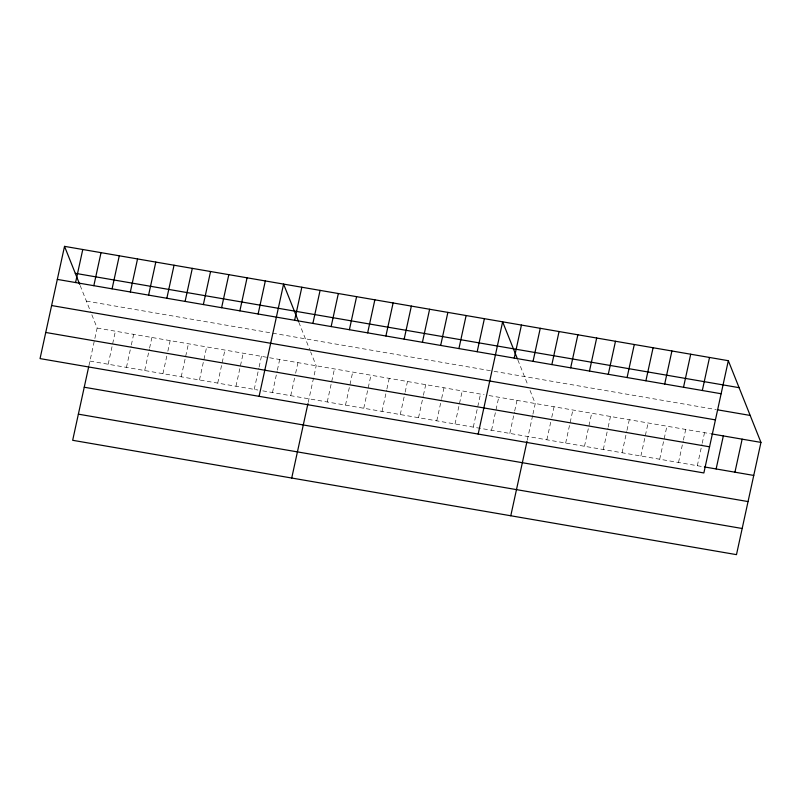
<?xml version="1.0" encoding="UTF-8"?>
<svg xmlns="http://www.w3.org/2000/svg" width="801" height="801" viewBox="0 0 801 801"><rect width="100%" height="100%" fill="white"/><g stroke="black" fill="none" stroke-linecap="round" stroke-linejoin="round"><path stroke-width="0.6" stroke-dasharray="4 3" d="M88.901 365.847L97.141 328.05L91.544 314.032M108.195 364.235L115.394 331.193M126.448 367.379L131.074 346.142M131.334 344.961L133.647 334.337M144.701 370.523L149.336 349.286M149.587 348.105L151.91 337.491M162.953 373.666L166.818 355.974M167.85 351.249L170.162 340.635M181.216 376.82L188.415 343.779M199.469 379.964L206.668 346.923M217.722 383.108L224.921 350.067M235.975 386.252L243.184 353.211M254.227 389.396L258.863 368.15M259.123 366.978L261.436 356.355M272.49 392.54L277.116 371.294M277.376 370.122L279.689 359.499M290.743 395.684L294.598 377.982M295.629 373.266L297.942 362.643M308.215 402.392L316.195 365.787L310.598 351.769M327.249 401.972L334.458 368.931M345.501 405.116L352.71 372.075M363.754 408.26L370.963 375.218M382.017 411.404L386.643 390.167M386.903 388.986L389.216 378.362M400.27 414.548L404.895 393.311M405.156 392.13L407.469 381.506M418.522 417.691L423.158 396.455M423.409 395.273L425.731 384.65M436.775 420.835L441.411 399.599M441.661 398.417L443.984 387.794M455.028 423.979L462.237 390.938M473.291 427.123L480.49 394.092M491.544 430.267L498.743 397.236M509.796 433.411L514.432 412.175M514.683 410.993L517.005 400.38M527.278 440.119L532.685 415.319M532.935 414.137L535.258 403.524L529.661 389.506M546.863 439.799L550.718 422.097M551.749 417.381L554.062 406.758M565.666 443.043L572.875 410.002M584.48 446.277L591.679 413.236M603.283 449.521L607.919 428.275M608.169 427.103L610.482 416.48M622.087 452.755L626.722 431.519M626.983 430.337L629.296 419.724M640.9 455.999L648.099 422.958M659.704 459.243L666.913 426.202M678.517 462.477L683.143 441.241M683.403 440.059L685.716 429.436M697.321 465.721L701.956 444.475M702.207 443.293L704.53 432.68M86.378 301.096L492.845 371.113M494.067 371.324L716.094 409.571M97.141 328.05L484.144 394.713M489.01 395.554L710.407 433.691M89.942 361.091L257.882 390.027M262.748 390.858L704.379 466.933M517.836 359.899L527.939 385.191M298.783 322.162L309.737 349.616M80.17 285.536L90.683 311.879"/><path stroke-width="1.2" d="M64.521 246.358L40.05 358.598L703.859 472.95L728.329 360.7L64.521 246.358L79.72 284.425M75.574 282.543L82.773 249.501M93.827 285.687L101.036 252.645M88.641 367.038L72.671 440.3L736.479 554.642L760.95 442.402L728.329 360.7M112.08 288.831L119.289 255.789M130.343 291.975L137.542 258.933M148.596 295.118L155.794 262.087M166.848 298.262L174.047 265.231M185.101 301.406L192.31 268.375M203.354 304.56L210.563 271.519M221.607 307.704L228.816 274.663M239.869 310.848L247.068 277.807M258.122 313.992L265.321 280.951M259.103 396.335L283.584 284.095L298.332 321.051M294.628 320.28L301.837 287.239M312.881 323.424L320.09 290.383M291.724 478.027L307.954 403.584M331.143 326.568L338.342 293.526M349.396 329.712L356.595 296.67M367.649 332.856L374.858 299.814M385.902 335.999L393.111 302.958M404.155 339.143L411.364 306.102M422.417 342.287L429.616 309.246M440.67 345.431L447.869 312.39M458.923 348.575L466.122 315.534M477.176 351.719L484.385 318.688M478.167 434.072L502.638 321.832L517.396 358.788M514.242 358.107L521.441 325.066M533.045 361.351L540.254 328.31M510.778 515.764L527.018 441.311M551.859 364.585L559.058 331.544M570.662 367.829L577.871 334.788M589.476 371.063L596.675 338.022M608.279 374.307L615.488 341.266M627.083 377.541L634.292 344.51M645.896 380.785L653.095 347.744M664.7 384.029L671.909 350.988M683.513 387.263L690.712 354.222M702.317 390.508L709.526 357.466M716.134 468.955L723.333 435.914M734.938 472.2L742.147 439.158M75.284 273.321L739.093 387.664M57.322 279.399L721.13 393.742M717.275 409.772L750.187 415.439M51.624 305.541L715.433 419.884M711.578 433.892L760.95 442.402M45.747 332.465L709.556 446.808M704.379 466.933L753.751 475.434M84.235 387.233L748.044 501.576M78.368 414.157L742.177 528.5"/></g></svg>
